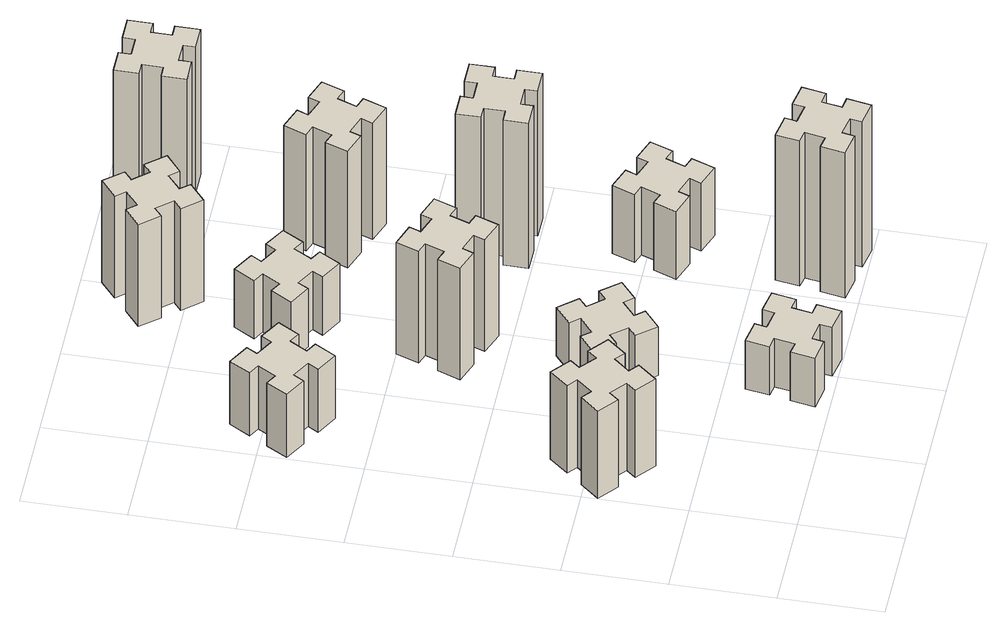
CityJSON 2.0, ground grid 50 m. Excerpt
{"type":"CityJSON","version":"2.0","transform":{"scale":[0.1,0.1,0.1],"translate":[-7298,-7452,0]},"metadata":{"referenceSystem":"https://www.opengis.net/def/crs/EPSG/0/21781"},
"CityObjects":{
"building1":{"type":"Building","attributes":{"class":"1000","function":"1000","usage":"1000","yearOfConstruction":2016,"roofType":"1000","measuredHeight":54,"storeysAboveGround":30,"storeysBelowGround":0},"geometry":[{"type":"Solid","lod":"1","boundaries":[[[[0,1,2,3,4,5,6,7,8,9,10,11,12,13,14,15,16,17,18,19]],[[17,16,20,21]],[[16,15,22,20]],[[15,14,23,22]],[[14,13,24,23]],[[13,12,25,24]],[[12,11,26,25]],[[11,10,27,26]],[[10,9,28,27]],[[9,8,29,28]],[[8,7,30,29]],[[7,6,31,30]],[[6,5,32,31]],[[5,4,33,32]],[[4,3,34,33]],[[3,2,35,34]],[[2,1,36,35]],[[1,0,37,36]],[[0,19,38,37]],[[19,18,39,38]],[[18,17,21,39]],[[24,25,26,27,28,29,30,31,32,33,34,35,36,37,38,39,21,20,22,23]]]]}]},
"building2":{"type":"Building","attributes":{"class":"1000","function":"1000","usage":"1000","yearOfConstruction":2016,"roofType":"1000","measuredHeight":39,"storeysAboveGround":30,"storeysBelowGround":0},"geometry":[{"type":"Solid","lod":"1","boundaries":[[[[40,41,42,43,44,45,46,47,48,49,50,51,52,53,54,55,56,57,58,59]],[[57,56,60,61]],[[56,55,62,60]],[[55,54,63,62]],[[54,53,64,63]],[[53,52,65,64]],[[52,51,66,65]],[[51,50,67,66]],[[50,49,68,67]],[[49,48,69,68]],[[48,47,70,69]],[[47,46,71,70]],[[46,45,72,71]],[[45,44,73,72]],[[44,43,74,73]],[[43,42,75,74]],[[42,41,76,75]],[[41,40,77,76]],[[40,59,78,77]],[[59,58,79,78]],[[58,57,61,79]],[[64,65,66,67,68,69,70,71,72,73,74,75,76,77,78,79,61,60,62,63]]]]}]},
"building3":{"type":"Building","attributes":{"class":"1000","function":"1000","usage":"1000","yearOfConstruction":2016,"roofType":"1000","measuredHeight":30,"storeysAboveGround":30,"storeysBelowGround":0},"geometry":[{"type":"Solid","lod":"1","boundaries":[[[[80,81,82,83,84,85,86,87,88,89,90,91,92,93,94,95,96,97,98,99]],[[97,96,100,101]],[[96,95,102,100]],[[95,94,103,102]],[[94,93,104,103]],[[93,92,105,104]],[[92,91,106,105]],[[91,90,107,106]],[[90,89,108,107]],[[89,88,109,108]],[[88,87,110,109]],[[87,86,111,110]],[[86,85,112,111]],[[85,84,113,112]],[[84,83,114,113]],[[83,82,115,114]],[[82,81,116,115]],[[81,80,117,116]],[[80,99,118,117]],[[99,98,119,118]],[[98,97,101,119]],[[104,105,106,107,108,109,110,111,112,113,114,115,116,117,118,119,101,100,102,103]]]]}]},
"building4":{"type":"Building","attributes":{"class":"1000","function":"1000","usage":"1000","yearOfConstruction":2016,"roofType":"1000","measuredHeight":30,"storeysAboveGround":30,"storeysBelowGround":0},"geometry":[{"type":"Solid","lod":"1","boundaries":[[[[120,121,122,123,124,125,126,127,128,129,130,131,132,133,134,135,136,137,138,139]],[[137,136,140,141]],[[136,135,142,140]],[[135,134,143,142]],[[134,133,144,143]],[[133,132,145,144]],[[132,131,146,145]],[[131,130,147,146]],[[130,129,148,147]],[[129,128,149,148]],[[128,127,150,149]],[[127,126,151,150]],[[126,125,152,151]],[[125,124,153,152]],[[124,123,154,153]],[[123,122,155,154]],[[122,121,156,155]],[[121,120,157,156]],[[120,139,158,157]],[[139,138,159,158]],[[138,137,141,159]],[[144,145,146,147,148,149,150,151,152,153,154,155,156,157,158,159,141,140,142,143]]]]}]},
"building5":{"type":"Building","attributes":{"class":"1000","function":"1000","usage":"1000","yearOfConstruction":2016,"roofType":"1000","measuredHeight":69,"storeysAboveGround":30,"storeysBelowGround":0},"geometry":[{"type":"Solid","lod":"1","boundaries":[[[[160,161,162,163,164,165,166,167,168,169,170,171,172,173,174,175,176,177,178,179]],[[177,176,180,181]],[[176,175,182,180]],[[175,174,183,182]],[[174,173,184,183]],[[173,172,185,184]],[[172,171,186,185]],[[171,170,187,186]],[[170,169,188,187]],[[169,168,189,188]],[[168,167,190,189]],[[167,166,191,190]],[[166,165,192,191]],[[165,164,193,192]],[[164,163,194,193]],[[163,162,195,194]],[[162,161,196,195]],[[161,160,197,196]],[[160,179,198,197]],[[179,178,199,198]],[[178,177,181,199]],[[184,185,186,187,188,189,190,191,192,193,194,195,196,197,198,199,181,180,182,183]]]]}]},
"building6":{"type":"Building","attributes":{"class":"1000","function":"1000","usage":"1000","yearOfConstruction":2016,"roofType":"1000","measuredHeight":36,"storeysAboveGround":30,"storeysBelowGround":0},"geometry":[{"type":"Solid","lod":"1","boundaries":[[[[200,201,202,203,204,205,206,207,208,209,210,211,212,213,214,215,216,217,218,219]],[[217,216,220,221]],[[216,215,222,220]],[[215,214,223,222]],[[214,213,224,223]],[[213,212,225,224]],[[212,211,226,225]],[[211,210,227,226]],[[210,209,228,227]],[[209,208,229,228]],[[208,207,230,229]],[[207,206,231,230]],[[206,205,232,231]],[[205,204,233,232]],[[204,203,234,233]],[[203,202,235,234]],[[202,201,236,235]],[[201,200,237,236]],[[200,219,238,237]],[[219,218,239,238]],[[218,217,221,239]],[[224,225,226,227,228,229,230,231,232,233,234,235,236,237,238,239,221,220,222,223]]]]}]},
"building7":{"type":"Building","attributes":{"class":"1000","function":"1000","usage":"1000","yearOfConstruction":2016,"roofType":"1000","measuredHeight":90,"storeysAboveGround":30,"storeysBelowGround":0},"geometry":[{"type":"Solid","lod":"1","boundaries":[[[[240,241,242,243,244,245,246,247,248,249,250,251,252,253,254,255,256,257,258,259]],[[257,256,260,261]],[[256,255,262,260]],[[255,254,263,262]],[[254,253,264,263]],[[253,252,265,264]],[[252,251,266,265]],[[251,250,267,266]],[[250,249,268,267]],[[249,248,269,268]],[[248,247,270,269]],[[247,246,271,270]],[[246,245,272,271]],[[245,244,273,272]],[[244,243,274,273]],[[243,242,275,274]],[[242,241,276,275]],[[241,240,277,276]],[[240,259,278,277]],[[259,258,279,278]],[[258,257,261,279]],[[264,265,266,267,268,269,270,271,272,273,274,275,276,277,278,279,261,260,262,263]]]]}]},
"building8":{"type":"Building","attributes":{"class":"1000","function":"1000","usage":"1000","yearOfConstruction":2016,"roofType":"1000","measuredHeight":63,"storeysAboveGround":30,"storeysBelowGround":0},"geometry":[{"type":"Solid","lod":"1","boundaries":[[[[280,281,282,283,284,285,286,287,288,289,290,291,292,293,294,295,296,297,298,299]],[[297,296,300,301]],[[296,295,302,300]],[[295,294,303,302]],[[294,293,304,303]],[[293,292,305,304]],[[292,291,306,305]],[[291,290,307,306]],[[290,289,308,307]],[[289,288,309,308]],[[288,287,310,309]],[[287,286,311,310]],[[286,285,312,311]],[[285,284,313,312]],[[284,283,314,313]],[[283,282,315,314]],[[282,281,316,315]],[[281,280,317,316]],[[280,299,318,317]],[[299,298,319,318]],[[298,297,301,319]],[[304,305,306,307,308,309,310,311,312,313,314,315,316,317,318,319,301,300,302,303]]]]}]},
"building9":{"type":"Building","attributes":{"class":"1000","function":"1000","usage":"1000","yearOfConstruction":2016,"roofType":"1000","measuredHeight":42,"storeysAboveGround":30,"storeysBelowGround":0},"geometry":[{"type":"Solid","lod":"1","boundaries":[[[[320,321,322,323,324,325,326,327,328,329,330,331,332,333,334,335,336,337,338,339]],[[337,336,340,341]],[[336,335,342,340]],[[335,334,343,342]],[[334,333,344,343]],[[333,332,345,344]],[[332,331,346,345]],[[331,330,347,346]],[[330,329,348,347]],[[329,328,349,348]],[[328,327,350,349]],[[327,326,351,350]],[[326,325,352,351]],[[325,324,353,352]],[[324,323,354,353]],[[323,322,355,354]],[[322,321,356,355]],[[321,320,357,356]],[[320,339,358,357]],[[339,338,359,358]],[[338,337,341,359]],[[344,345,346,347,348,349,350,351,352,353,354,355,356,357,358,359,341,340,342,343]]]]}]},
"building10":{"type":"Building","attributes":{"class":"1000","function":"1000","usage":"1000","yearOfConstruction":2016,"roofType":"1000","measuredHeight":90,"storeysAboveGround":30,"storeysBelowGround":0},"geometry":[{"type":"Solid","lod":"1","boundaries":[[[[360,361,362,363,364,365,366,367,368,369,370,371,372,373,374,375,376,377,378,379]],[[377,376,380,381]],[[376,375,382,380]],[[375,374,383,382]],[[374,373,384,383]],[[373,372,385,384]],[[372,371,386,385]],[[371,370,387,386]],[[370,369,388,387]],[[369,368,389,388]],[[368,367,390,389]],[[367,366,391,390]],[[366,365,392,391]],[[365,364,393,392]],[[364,363,394,393]],[[363,362,395,394]],[[362,361,396,395]],[[361,360,397,396]],[[360,379,398,397]],[[379,378,399,398]],[[378,377,381,399]],[[384,385,386,387,388,389,390,391,392,393,394,395,396,397,398,399,381,380,382,383]]]]}]},
"building11":{"type":"Building","attributes":{"class":"1000","function":"1000","usage":"1000","yearOfConstruction":2016,"roofType":"1000","measuredHeight":72,"storeysAboveGround":30,"storeysBelowGround":0},"geometry":[{"type":"Solid","lod":"1","boundaries":[[[[400,401,402,403,404,405,406,407,408,409,410,411,412,413,414,415,416,417,418,419]],[[417,416,420,421]],[[416,415,422,420]],[[415,414,423,422]],[[414,413,424,423]],[[413,412,425,424]],[[412,411,426,425]],[[411,410,427,426]],[[410,409,428,427]],[[409,408,429,428]],[[408,407,430,429]],[[407,406,431,430]],[[406,405,432,431]],[[405,404,433,432]],[[404,403,434,433]],[[403,402,435,434]],[[402,401,436,435]],[[401,400,437,436]],[[400,419,438,437]],[[419,418,439,438]],[[418,417,421,439]],[[424,425,426,427,428,429,430,431,432,433,434,435,436,437,438,439,421,420,422,423]]]]}]},
"building12":{"type":"Building","attributes":{"class":"1000","function":"1000","usage":"1000","yearOfConstruction":2016,"roofType":"1000","measuredHeight":90,"storeysAboveGround":30,"storeysBelowGround":0},"geometry":[{"type":"Solid","lod":"1","boundaries":[[[[440,441,442,443,444,445,446,447,448,449,450,451,452,453,454,455,456,457,458,459]],[[457,456,460,461]],[[456,455,462,460]],[[455,454,463,462]],[[454,453,464,463]],[[453,452,465,464]],[[452,451,466,465]],[[451,450,467,466]],[[450,449,468,467]],[[449,448,469,468]],[[448,447,470,469]],[[447,446,471,470]],[[446,445,472,471]],[[445,444,473,472]],[[444,443,474,473]],[[443,442,475,474]],[[442,441,476,475]],[[441,440,477,476]],[[440,459,478,477]],[[459,458,479,478]],[[458,457,461,479]],[[464,465,466,467,468,469,470,471,472,473,474,475,476,477,478,479,461,460,462,463]]]]}]}
},
"vertices":[
[136,893,0],[213,829,0],[174,783,0],[266,706,0],[343,798,0],[297,836,0],[362,913,0],[408,874,0],[485,966,0],[393,1043,0],[354,997,0],[278,1062,0],[316,1108,0],[224,1185,0],[147,1093,0],[193,1054,0],[129,978,0],[83,1016,0],[6,924,0],[98,847,0],[129,978,540],[83,1016,540],[193,1054,540],[147,1093,540],[224,1185,540],[316,1108,540],[278,1062,540],[354,997,540],[393,1043,540],[485,966,540],[408,874,540],[362,913,540],[297,836,540],[343,798,540],[266,706,540],[174,783,540],[213,829,540],[136,893,540],[98,847,540],[6,924,540],
[316,2327,0],[366,2414,0],[418,2384,0],[478,2488,0],[374,2548,0],[344,2496,0],[257,2546,0],[287,2598,0],[183,2658,0],[123,2554,0],[175,2524,0],[125,2437,0],[73,2467,0],[13,2363,0],[117,2303,0],[147,2355,0],[234,2305,0],[204,2253,0],[308,2193,0],[368,2297,0],[234,2305,390],[204,2253,390],[147,2355,390],[117,2303,390],[13,2363,390],[73,2467,390],[125,2437,390],[175,2524,390],[123,2554,390],[183,2658,390],[287,2598,390],[257,2546,390],[344,2496,390],[374,2548,390],[478,2488,390],[418,2384,390],[366,2414,390],[316,2327,390],[368,2297,390],[308,2193,390],
[886,274,0],[868,175,0],[809,186,0],[788,67,0],[907,47,0],[917,106,0],[1015,88,0],[1005,29,0],[1123,8,0],[1144,127,0],[1085,137,0],[1102,235,0],[1161,225,0],[1182,343,0],[1064,364,0],[1054,305,0],[955,322,0],[966,381,0],[847,402,0],[827,284,0],[955,322,300],[966,381,300],[1054,305,300],[1064,364,300],[1182,343,300],[1161,225,300],[1102,235,300],[1085,137,300],[1144,127,300],[1123,8,300],[1005,29,300],[1015,88,300],[917,106,300],[907,47,300],[788,67,300],[809,186,300],[868,175,300],[886,274,300],[827,284,300],[847,402,300],
[918,929,0],[994,993,0],[1033,947,0],[1125,1024,0],[1048,1116,0],[1002,1078,0],[937,1154,0],[983,1193,0],[906,1285,0],[814,1208,0],[853,1162,0],[776,1097,0],[738,1143,0],[646,1066,0],[723,974,0],[769,1013,0],[833,936,0],[787,898,0],[864,806,0],[956,883,0],[833,936,300],[787,898,300],[769,1013,300],[723,974,300],[646,1066,300],[738,1143,300],[776,1097,300],[853,1162,300],[814,1208,300],[906,1285,300],[983,1193,300],[937,1154,300],[1002,1078,300],[1048,1116,300],[1125,1024,300],[1033,947,300],[994,993,300],[918,929,300],[956,883,300],[864,806,300],
[972,1701,0],[1006,1795,0],[1062,1774,0],[1103,1887,0],[990,1928,0],[970,1872,0],[876,1906,0],[897,1962,0],[784,2003,0],[743,1890,0],[799,1870,0],[765,1776,0],[709,1797,0],[667,1684,0],[780,1643,0],[801,1699,0],[895,1665,0],[874,1609,0],[987,1567,0],[1028,1680,0],[895,1665,690],[874,1609,690],[801,1699,690],[780,1643,690],[667,1684,690],[709,1797,690],[765,1776,690],[799,1870,690],[743,1890,690],[784,2003,690],[897,1962,690],[876,1906,690],[970,1872,690],[990,1928,690],[1103,1887,690],[1062,1774,690],[1006,1795,690],[972,1701,690],[1028,1680,690],[987,1567,690],
[787,2455,0],[874,2405,0],[844,2353,0],[948,2293,0],[1008,2397,0],[956,2427,0],[1006,2514,0],[1058,2484,0],[1118,2588,0],[1014,2648,0],[984,2596,0],[897,2646,0],[927,2698,0],[823,2758,0],[763,2654,0],[815,2624,0],[765,2537,0],[713,2567,0],[653,2463,0],[757,2403,0],[765,2537,360],[713,2567,360],[815,2624,360],[763,2654,360],[823,2758,360],[927,2698,360],[897,2646,360],[984,2596,360],[1014,2648,360],[1118,2588,360],[1058,2484,360],[1006,2514,360],[956,2427,360],[1008,2397,360],[948,2293,360],[844,2353,360],[874,2405,360],[787,2455,360],[757,2403,360],[653,2463,360],
[1794,305,0],[1695,322,0],[1706,381,0],[1587,402,0],[1567,284,0],[1626,274,0],[1608,175,0],[1549,186,0],[1528,67,0],[1647,47,0],[1657,106,0],[1755,88,0],[1745,29,0],[1863,8,0],[1884,127,0],[1825,137,0],[1842,235,0],[1901,225,0],[1922,343,0],[1804,364,0],[1842,235,900],[1901,225,900],[1825,137,900],[1884,127,900],[1863,8,900],[1745,29,900],[1755,88,900],[1657,106,900],[1647,47,900],[1528,67,900],[1549,186,900],[1608,175,900],[1626,274,900],[1567,284,900],[1587,402,900],[1706,381,900],[1695,322,900],[1794,305,900],[1804,364,900],[1922,343,900],
[1102,3198,0],[1037,3274,0],[1083,3313,0],[1006,3405,0],[914,3328,0],[953,3282,0],[876,3217,0],[838,3263,0],[746,3186,0],[823,3094,0],[869,3133,0],[933,3056,0],[887,3018,0],[964,2926,0],[1056,3003,0],[1018,3049,0],[1094,3113,0],[1133,3067,0],[1225,3144,0],[1148,3236,0],[1094,3113,630],[1133,3067,630],[1018,3049,630],[1056,3003,630],[964,2926,630],[887,3018,630],[933,3056,630],[869,3133,630],[823,3094,630],[746,3186,630],[838,3263,630],[876,3217,630],[953,3282,630],[914,3328,630],[1006,3405,630],[1083,3313,630],[1037,3274,630],[1102,3198,630],[1148,3236,630],[1225,3144,630],
[1641,859,0],[1735,825,0],[1714,769,0],[1827,727,0],[1868,840,0],[1812,861,0],[1846,955,0],[1902,934,0],[1943,1047,0],[1830,1088,0],[1810,1032,0],[1716,1066,0],[1737,1122,0],[1624,1163,0],[1583,1050,0],[1639,1030,0],[1605,936,0],[1549,957,0],[1507,844,0],[1620,803,0],[1605,936,420],[1549,957,420],[1639,1030,420],[1583,1050,420],[1624,1163,420],[1737,1122,420],[1716,1066,420],[1810,1032,420],[1830,1088,420],[1943,1047,420],[1902,934,420],[1846,955,420],[1812,861,420],[1868,840,420],[1827,727,420],[1714,769,420],[1735,825,420],[1641,859,420],[1620,803,420],[1507,844,420],
[1735,1635,0],[1735,1735,0],[1795,1735,0],[1795,1855,0],[1675,1855,0],[1675,1795,0],[1575,1795,0],[1575,1855,0],[1455,1855,0],[1455,1735,0],[1515,1735,0],[1515,1635,0],[1455,1635,0],[1455,1515,0],[1575,1515,0],[1575,1575,0],[1675,1575,0],[1675,1515,0],[1795,1515,0],[1795,1635,0],[1675,1575,900],[1675,1515,900],[1575,1575,900],[1575,1515,900],[1455,1515,900],[1455,1635,900],[1515,1635,900],[1515,1735,900],[1455,1735,900],[1455,1855,900],[1575,1855,900],[1575,1795,900],[1675,1795,900],[1675,1855,900],[1795,1855,900],[1795,1735,900],[1735,1735,900],[1735,1635,900],[1795,1635,900],[1795,1515,900],
[1441,2339,0],[1535,2305,0],[1514,2249,0],[1627,2207,0],[1668,2320,0],[1612,2341,0],[1646,2435,0],[1702,2414,0],[1743,2527,0],[1630,2568,0],[1610,2512,0],[1516,2546,0],[1537,2602,0],[1424,2643,0],[1383,2530,0],[1439,2510,0],[1405,2416,0],[1349,2437,0],[1307,2324,0],[1420,2283,0],[1405,2416,720],[1349,2437,720],[1439,2510,720],[1383,2530,720],[1424,2643,720],[1537,2602,720],[1516,2546,720],[1610,2512,720],[1630,2568,720],[1743,2527,720],[1702,2414,720],[1646,2435,720],[1612,2341,720],[1668,2320,720],[1627,2207,720],[1514,2249,720],[1535,2305,720],[1441,2339,720],[1420,2283,720],[1307,2324,720],
[1575,3155,0],[1675,3155,0],[1675,3095,0],[1795,3095,0],[1795,3215,0],[1735,3215,0],[1735,3315,0],[1795,3315,0],[1795,3435,0],[1675,3435,0],[1675,3375,0],[1575,3375,0],[1575,3435,0],[1455,3435,0],[1455,3315,0],[1515,3315,0],[1515,3215,0],[1455,3215,0],[1455,3095,0],[1575,3095,0],[1515,3215,900],[1455,3215,900],[1515,3315,900],[1455,3315,900],[1455,3435,900],[1575,3435,900],[1575,3375,900],[1675,3375,900],[1675,3435,900],[1795,3435,900],[1795,3315,900],[1735,3315,900],[1735,3215,900],[1795,3215,900],[1795,3095,900],[1675,3095,900],[1675,3155,900],[1575,3155,900],[1575,3095,900],[1455,3095,900]
]}
